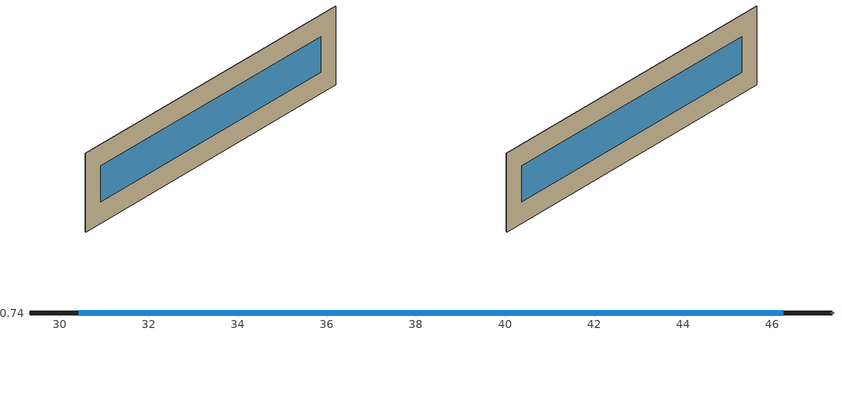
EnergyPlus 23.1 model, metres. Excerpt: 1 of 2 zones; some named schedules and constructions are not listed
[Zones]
Zone_1
 floor outside (90.1-2019 Nonresidential CZ 0 Exterior Floor (Mass)): 47.34,-60.75 29.34,-60.75 29.34,-60.72 47.34,-60.72 z13.4
 wall outside (90.1-2019 Nonresidential CZ 0 Exterior Wall (Mass)): 29.34,-60.75 47.34,-60.75 47.34,-60.72 29.34,-60.72 z13.4:17.4
 wall to Zone_0 (Interior Partition (Mass)_FLIPPED): 29.34,-60.72 29.34,-60.75 z13.4:17.4
 window (DoublePaneLoEe2): 47.34,-60.74 47.34,-60.73 z13.41:17.39; 30.43,-60.75 46.25,-60.75 / 46.25,-60.72 30.43,-60.72 z14.49:16.31
 roof outside (Interior Slab (Mass)): 29.34,-60.75 47.34,-60.75 47.34,-60.72 29.34,-60.72 z17.4
[Construction]
Interior Partition (Mass)_FLIPPED: Plaster_0.013_Interior Partition (Mass), Plaster_0.013_Interior Partition (Mass)
[EnergyManagementSystem:Sensor] Output:Variable Index Key=Environment
Name | Output:Variable
OutdoorTemp | Site Outdoor Air Drybulb Temperature
OutdoorRelHumid | Site Outdoor Air Relative Humidity
[ZoneHVAC:IdealLoadsAirSystem] Maximum Heating Supply Air Temperature {C}=35; Minimum Cooling Supply Air Temperature {C}=12; Maximum Heating Supply Air Humidity Ratio {kgWater/kgDryAir}=0.01; Minimum Cooling Supply Air Humidity Ratio {kgWater/kgDryAir}=0.008; Heating Limit=LimitFlowRateAndCapacity; MaximumHeatingAirFlowRate [m3/s]=Autosize; MaximumSensibleHeatingCapacity [W]=Autosize; Cooling Limit=LimitFlowRateAndCapacity; MaximumCoolingAirFlowRate [m3/s]=Autosize; MaximumTotalCoolingCapacity [W]=Autosize; HeatingAvailabilitySchedule=Off; Dehumidification Control Type=Humidistat; Humidification Control Type=Humidistat; Outdoor Air Economizer Type=NoEconomizer; Heat Recovery Type=None; SensibleHeatRecoveryEffectiveness=0.7; LatentHeatRecoveryEffectiveness=0.65
Name | CoolingAvailabilitySchedule | Design Specification Outdoor Air Object | Demand Controlled Ventilation Type
Zone_0 Ideal Loads Air | CoolAvail_Zone_0 | Zone_0MinFreshAir | OccupancySchedule
Zone_1 Ideal Loads Air | Off
[Schedule:Constant]
Off: Value=0
Zone_0Heating_SP_Sch; Zone_1Heating_SP_Sch: HeatingSetpoint=24
Zone_0Cooling_SP_Sch; Zone_1Cooling_SP_Sch: CoolingSetpoint=26
[Schedule:Day:Hourly]
b79bccbe-6c85-4e38-9915-10e7f6faeb13: Fraction, 0, 0, 0, 0, 0, 0, 0, 0, 0, 0, 0, 0, 0, 0, 0, 0, 0, 0, 0, 0, 0, 0, 0, 0
564df8ff-cbd2-48d6-abfd-64a5d037a143: Fraction, 0, 0, 0, 0, 0, 0, 0, 0.2, 0.4, 0.6, 0.8, 0.8, 0.4, 0.6, 0.8, 0.8, 0.4, 0.2, 0, 0, 0, 0, 0, 0
c7f7d165-cd3d-4548-9075-0ba432f284f8: Fraction, 0, 0, 0, 0, 0, 0, 0, 1, 1, 1, 1, 1, 1, 1, 1, 1, 1, 1, 0, 0, 0, 0, 0, 0
e609a1f0-4902-4b17-87c8-1406bb9d6054: Fraction, 0.1, 0.1, 0.1, 0.1, 0.1, 0.1, 0.1, 0.1, 0.1, 0.1, 0.1, 0.1, 0.1, 0.1, 0.1, 0.1, 0.1, 0.1, 0.1, 0.1, 0.1, 0.1, 0.1, 0.1
c1a4fa51-43c8-4428-b96a-c87f22019c09: Fraction, 0.1, 0.1, 0.1, 0.1, 0.1, 0.1, 0.1, 0.2, 0.4, 0.6, 0.8, 0.8, 0.4, 0.6, 0.8, 0.8, 0.4, 0.2, 0.1, 0.1, 0.1, 0.1, 0.1, 0.1
5e122dd7-fc3c-455a-91ce-cf76c236a0cb: Fraction, 1, 1, 1, 1, 1, 1, 1, 1, 0, 0, 0, 0, 0, 1, 0, 0, 0, 0, 0, 0, 0, 0, 0, 0
5821922f-d7f5-49cc-95d3-01a9df49b309: Fraction, 1, 1, 1, 1, 1, 1, 1, 1, 0, 0, 0, 0, 0, 0, 0, 0, 0, 0, 0, 0, 0, 0, 0, 0
d53c5f77-82d2-41ba-aa09-8cbb5e060767: Fraction, 1, 1, 1, 1, 1, 1, 1, 1, 0, 0, 0, 1, 1, 1, 1, 1, 0, 0, 0, 0, 0, 0, 0, 1
5e438c21-30e0-4979-9ffc-b9c7a94951c6: Fraction, 1, 1, 1, 1, 1, 1, 1, 1, 0, 0, 0, 0, 0, 0, 0, 0, 0, 0, 0, 0, 0, 0, 0, 1
82dbc832-7277-4d18-b28b-98d28c5e9800: Fraction, 1, 1, 1, 1, 1, 1, 1, 1, 0, 0, 0, 0, 1, 1, 1, 0, 0, 0, 0, 0, 0, 0, 0, 0
e00d17ef-e2a7-4de6-9a70-2ee0f59d9fa1: Fraction, 1, 1, 1, 1, 1, 1, 1, 1, 0, 0, 0, 0, 0, 0, 0, 0, 0, 0, 0, 0, 0, 0, 1, 1
7450ac93-0c0c-4cf2-a4e2-7dc199182cfc: Fraction, 1, 1, 1, 1, 1, 1, 1, 0, 0, 0, 0, 0, 1, 1, 1, 1, 0, 0, 0, 0, 0, 0, 0, 1
0ff2f873-fb49-4e20-8d10-565a3b00dc39: Fraction, 1, 1, 1, 1, 1, 1, 1, 1, 0, 0, 0, 0, 1, 1, 1, 1, 1, 0, 0, 0, 0, 0, 0, 0
1a274ab9-2811-4375-acb8-fe74c0e1f599: Fraction, 1, 1, 1, 1, 1, 1, 1, 1, 0, 0, 0, 0, 1, 1, 1, 1, 1, 0, 0, 0, 0, 0, 0, 1
d08ff17a-5e42-439a-b4be-9707794e3755: Fraction, 1, 1, 1, 1, 1, 0, 0, 0, 0, 0, 1, 1, 1, 1, 0, 0, 0, 0, 0, 0, 0, 0, 1, 1
d85c121b-daa8-4dde-a096-e8c03d4e692b: Fraction, 1, 1, 1, 1, 1, 0, 0, 0, 0, 0, 0, 0, 0, 0, 0, 1, 1, 1, 1, 1, 1, 1, 1, 1
88fd34f4-6b6f-4afe-afb2-52d121bda770: Fraction, 1, 1, 1, 1, 1, 1, 1, 0, 0, 0, 0, 0, 0, 0, 0, 0, 0, 0, 0, 0, 0, 0, 1, 1
c72608ba-3e29-4bfe-ac27-303a3d67ff78: Fraction, 1, 1, 1, 1, 1, 1, 1, 0, 0, 0, 0, 0, 0, 0, 0, 0, 0, 0, 0, 0, 0, 0, 0, 1
ff2cd8d4-971d-4592-861e-2a5160faf72f: Fraction, 1, 1, 1, 1, 1, 1, 1, 1, 1, 1, 1, 0, 0, 0, 0, 0, 0, 0, 0, 0, 1, 1, 1, 1
71ee23fc-8e54-4c46-8304-564569b59674: Fraction, 1, 1, 1, 1, 1, 1, 0, 0, 0, 0, 0, 0, 0, 0, 0, 0, 0, 0, 0, 0, 0, 1, 1, 1
b74d8b39-a10c-406f-bd32-2eb5639977a8: Fraction, 1, 1, 1, 1, 0, 0, 0, 0, 0, 0, 0, 0, 0, 0, 0, 0, 0, 0, 0, 0, 0, 1, 1, 1
3895e1ee-9798-4a8f-baf8-f37ce22933a2: Fraction, 1, 1, 1, 1, 1, 1, 1, 1, 1, 1, 1, 1, 1, 1, 0, 0, 0, 0, 0, 0, 1, 1, 1, 1
89738c9d-eb16-46f0-9bcf-dd41f163f8d1: Fraction, 1, 1, 1, 1, 1, 1, 0, 0, 0, 0, 0, 0, 0, 0, 0, 0, 0, 0, 0, 0, 0, 0, 1, 1
ab1d63d7-9c1c-4044-945e-2cccc5c98ef7: Fraction, 0, 1, 1, 1, 1, 1, 1, 1, 0, 0, 0, 0, 0, 1, 0, 0, 0, 0, 1, 1, 1, 1, 1, 1
cddc467d-18ef-4ccf-9a41-54f2c3da8b83: Fraction, 1, 1, 1, 1, 1, 1, 0, 0, 0, 0, 0, 0, 1, 1, 0, 0, 1, 1, 1, 1, 1, 1, 1, 1
efd77838-4eec-4c5f-b8a6-eb490e463796: Fraction, 1, 1, 1, 1, 1, 1, 1, 1, 0, 0, 0, 0, 0, 0, 0, 0, 0, 0, 0, 0, 0, 1, 1, 1
05384fea-2b85-4b80-916d-ceec533a70d3: Fraction, 1, 1, 1, 0, 0, 0, 0, 0, 0, 0, 0, 0, 0, 0, 0, 0, 0, 0, 0, 0, 0, 0, 0, 0
df30fd45-5156-46b1-aa4e-a0309ff7c48d: Fraction, 1, 1, 1, 1, 1, 1, 1, 1, 0, 0, 0, 0, 1, 1, 1, 1, 0, 0, 0, 0, 0, 0, 0, 0
3f71a803-6c39-4e5f-9eb4-17e68875ec3f: Fraction, 0, 0, 0, 0, 0, 0, 0, 0, 1, 1, 1, 1, 1, 1, 1, 1, 0, 0, 0, 0, 0, 0, 0, 0
4abe63dc-5a91-4857-8f23-7b3173fbe13d: Fraction, 0, 0, 0, 1, 1, 1, 1, 1, 0, 0, 0, 0, 0, 0, 0, 0, 0, 0, 0, 0, 0, 0, 0, 0
22645a95-e3e3-4e47-84ce-e19694097d5c: Fraction, 0, 0, 0, 1, 1, 1, 1, 1, 0, 0, 0, 0, 0, 1, 1, 1, 0, 0, 0, 0, 0, 0, 0, 0
bb3770ab-cf0f-4f57-8f92-2efa38df5a7f: Fraction, 0, 1, 1, 1, 1, 1, 1, 1, 0, 0, 0, 0, 0, 1, 1, 0, 0, 0, 0, 0, 0, 0, 0, 0
51b73933-5faa-4f33-a4c3-e0e3dc2e2ccb: Fraction, 0, 0, 0, 0, 1, 1, 1, 1, 0, 0, 0, 0, 0, 0, 0, 0, 0, 0, 0, 0, 0, 0, 0, 0
b2c723f9-7210-49c5-a962-b0575fcffbbf: Fraction, 1, 1, 1, 1, 1, 1, 1, 1, 1, 0, 1, 1, 1, 1, 1, 1, 1, 0, 0, 1, 1, 1, 1, 1
bc49ab0f-7a72-41f3-b279-637d69c6387c: Fraction, 1, 1, 1, 1, 1, 1, 1, 1, 0, 0, 0, 1, 1, 1, 1, 1, 0, 1, 1, 1, 1, 1, 1, 1
9e81d430-3ed5-46fe-ab75-ad17a892c4a9: Fraction, 0, 1, 1, 1, 1, 1, 1, 1, 0, 0, 0, 0, 1, 1, 1, 0, 0, 0, 0, 0, 0, 0, 0, 0
6307b9c6-eb23-4573-a101-3bf559213b7d: Fraction, 0, 0, 0, 0, 0, 0, 0, 0, 0, 0, 0, 0, 1, 0, 0, 0, 0, 0, 0, 0, 0, 0, 0, 0
c710e749-c721-469a-aeb5-de86940a6e32: Fraction, 0, 1, 1, 1, 1, 1, 1, 1, 0, 0, 0, 0, 0, 0, 0, 0, 0, 0, 0, 0, 0, 0, 0, 0
174daae5-29e5-427d-9ea0-9fa2c1f4bbc1: Fraction, 0, 1, 0, 0, 1, 0, 0, 0, 0, 0, 0, 1, 1, 1, 1, 1, 1, 0, 0, 0, 0, 0, 0, 0
3abb5433-6146-46cf-a2d8-ef45da5e2195: Fraction, 0, 0, 0, 0, 0, 0, 0, 0, 0, 0, 0, 0, 1, 0, 1, 0, 0, 0, 0, 0, 0, 0, 0, 0
75bf80d9-d167-41d4-a0d0-fd2988daea69: Fraction, 0, 0, 0, 0, 0, 0, 0, 0, 0, 0, 0, 1, 0, 0, 1, 1, 0, 0, 0, 0, 0, 0, 0, 1
10b1b44d-dea7-420f-bdb8-75d08d7788a4: Fraction, 0, 0, 0, 1, 1, 1, 1, 1, 0, 0, 0, 1, 1, 1, 1, 0, 0, 0, 0, 0, 0, 1, 1, 0
bc55d591-1191-42e6-8778-6c6176139bc8: Fraction, 0, 1, 1, 1, 1, 1, 1, 1, 0, 0, 0, 1, 1, 1, 1, 1, 0, 0, 1, 0, 0, 1, 1, 1
0924134b-173e-42d0-83c3-50524885f67f: Fraction, 1, 1, 1, 1, 1, 1, 1, 1, 0, 0, 0, 1, 1, 1, 1, 0, 0, 0, 0, 1, 0, 0, 1, 1
0b8343a3-87ff-4615-8658-660655e90c54: Fraction, 1, 1, 1, 1, 1, 1, 1, 1, 1, 1, 0, 0, 0, 0, 0, 0, 0, 0, 0, 1, 1, 1, 1, 1
aa2e3497-5377-4023-bac5-c46c7ccaf27e: Fraction, 1, 1, 1, 1, 1, 1, 1, 1, 0, 0, 0, 1, 1, 1, 1, 1, 1, 0, 1, 1, 1, 1, 1, 1
becf1bd3-00d3-4d2f-9c88-8ab20a3ac017: Fraction, 1, 1, 0, 0, 1, 1, 0, 0, 0, 0, 0, 1, 0, 0, 1, 1, 0, 0, 0, 0, 0, 0, 0, 0
6aa3420e-d737-4b97-ae4f-f514ed72c0b2: Fraction, 0, 1, 1, 0, 1, 1, 0, 0, 0, 0, 0, 1, 1, 1, 1, 1, 1, 0, 0, 0, 0, 0, 0, 0
498c9cd0-02e1-4c7a-9da3-5a71b669dba6: Fraction, 0, 0, 0, 0, 1, 1, 1, 1, 0, 0, 0, 1, 1, 1, 1, 1, 0, 0, 0, 0, 0, 0, 0, 0
064ffd58-fe0f-4059-8b37-1194e96d6c5a: Fraction, 1, 1, 1, 1, 1, 1, 1, 1, 0, 0, 0, 1, 1, 1, 1, 1, 0, 0, 0, 0, 0, 0, 0, 0
5ef7cb9b-9379-403d-9152-8658c2eaef7a: Fraction, 0, 0, 1, 1, 1, 1, 1, 0, 0, 0, 0, 1, 1, 1, 1, 1, 1, 0, 0, 0, 0, 0, 0, 0
36c48860-7a86-42f1-b6d6-99d621bf7ac0: Fraction, 0, 0, 0, 0, 0, 0, 0, 0, 0, 0, 0, 0, 0, 1, 0, 0, 0, 0, 0, 0, 0, 0, 0, 0
4861dc03-ebd6-44d1-8958-e8c6b7cf11cb: Fraction, 0, 0, 0, 0, 0, 0, 0, 0, 0, 0, 0, 1, 1, 1, 0, 0, 0, 0, 0, 0, 0, 0, 0, 0
94a48080-6958-457c-80d4-3e8a4d83598d: Fraction, 0, 0, 0, 0, 0, 0, 0, 0, 0, 0, 0, 0, 1, 1, 1, 1, 0, 0, 0, 0, 0, 0, 0, 0
00bad071-4823-44d2-be8c-a076b2d41e89: Fraction, 0, 0, 0, 1, 1, 1, 1, 1, 0, 0, 0, 1, 1, 1, 1, 1, 0, 0, 0, 0, 0, 0, 0, 0
3215bba3-f9b7-4d2a-af9d-cc108d520b90: Fraction, 1, 1, 1, 0, 1, 1, 1, 1, 0, 0, 0, 1, 1, 1, 1, 1, 1, 0, 0, 0, 0, 0, 0, 1
a6b48c90-2a71-45d3-b041-0a9cec46d0b3: Fraction, 1, 1, 1, 1, 1, 1, 1, 1, 0, 0, 0, 1, 1, 1, 1, 1, 1, 0, 0, 0, 0, 0, 0, 1
1cbce906-97d4-4ec7-ae47-a3bdfe9499be: Fraction, 1, 1, 1, 1, 0, 0, 0, 1, 0, 0, 1, 1, 1, 1, 1, 1, 1, 0, 0, 0, 0, 0, 0, 0
6f149a5b-a1b8-4ed3-bb08-67313d811afe: Fraction, 1, 1, 1, 1, 0, 0, 0, 0, 0, 0, 0, 1, 1, 1, 1, 1, 1, 0, 0, 0, 0, 0, 0, 0
ca01c2e8-bfcb-45dc-951e-a4c669cc0a5e: Fraction, 0, 0, 0, 0, 0, 0, 0, 0, 0, 0, 0, 1, 1, 1, 1, 1, 0, 0, 0, 0, 0, 1, 1, 1
36e392e8-60ae-423c-a4a0-73e230f3a3f3: Fraction, 1, 1, 1, 1, 1, 1, 1, 1, 1, 1, 0, 0, 0, 0, 1, 1, 0, 0, 0, 1, 1, 0, 1, 0
0b07ec8c-5feb-4090-8414-4b6f69d20ece: Fraction, 0, 1, 1, 1, 1, 1, 1, 1, 1, 1, 1, 1, 0, 1, 0, 1, 1, 1, 1, 1, 1, 1, 1, 1
3a1c02f4-2602-4e34-8a79-8eeb042f8d18: Fraction, 1, 1, 1, 1, 1, 1, 1, 1, 0, 0, 0, 1, 0, 1, 1, 0, 0, 0, 0, 1, 0, 1, 1, 1
fccea0fb-0cdf-4d19-8bc5-56d01fc2e149: Fraction, 1, 1, 1, 1, 1, 1, 1, 1, 0, 0, 0, 1, 1, 1, 1, 1, 1, 1, 0, 0, 0, 0, 0, 0
9dffd2d2-ea2b-45bc-a19b-1c83e8c5dffe: Fraction, 1, 0, 1, 1, 1, 0, 1, 1, 0, 0, 0, 1, 1, 1, 1, 1, 1, 0, 0, 0, 0, 0, 0, 0
86a68de1-1fc0-4712-bec6-8d038104b2fb: Fraction, 0, 0, 0, 0, 0, 1, 1, 0, 0, 0, 0, 0, 1, 1, 1, 1, 0, 0, 0, 0, 1, 1, 1, 0
1c8c916a-9d94-4f69-8406-a001143061ab: Fraction, 0, 1, 0, 1, 1, 1, 1, 1, 0, 0, 0, 1, 1, 1, 1, 1, 1, 0, 0, 0, 0, 0, 0, 0
0a62f615-5626-4ed9-bee6-f5f5645c271f: Fraction, 0, 1, 1, 1, 1, 1, 0, 1, 0, 0, 0, 1, 1, 1, 1, 1, 1, 1, 0, 0, 0, 0, 0, 0
486e0cb7-fb5f-42e0-b959-23532784b55e: Fraction, 0, 0, 0, 1, 1, 1, 1, 1, 0, 0, 0, 1, 1, 1, 1, 1, 1, 1, 0, 0, 0, 0, 0, 0
65d83b76-d768-4316-916d-8ff87edf8221: Fraction, 0, 0, 0, 0, 1, 1, 1, 1, 0, 0, 0, 1, 1, 1, 1, 1, 1, 1, 0, 0, 0, 0, 0, 0
f33c251f-c448-4f34-acdc-9296913cb963: Fraction, 0, 0, 1, 1, 1, 1, 1, 1, 0, 0, 0, 1, 1, 1, 1, 1, 0, 1, 1, 1, 0, 1, 1, 1
1e64c5f0-ea69-499c-a3f2-88cb54c70e39: Fraction, 0, 0, 0, 0, 1, 1, 1, 1, 0, 0, 1, 1, 1, 1, 1, 1, 1, 0, 0, 0, 0, 0, 0, 0
25650708-a871-45eb-983e-905203d9f1ac: Fraction, 0, 0, 0, 0, 0, 1, 0, 0, 0, 1, 1, 1, 1, 1, 1, 1, 1, 1, 0, 0, 0, 0, 0, 0
40dcebbc-e193-4cdf-aa9b-9fb6ebe96a95: Fraction, 0, 0, 0, 1, 1, 1, 1, 0, 0, 0, 0, 1, 1, 1, 1, 1, 1, 1, 0, 0, 0, 0, 0, 0
686fb87a-657e-48a5-aab9-e3a89b5e11d2: Fraction, 1, 1, 1, 0, 1, 0, 1, 1, 0, 0, 0, 0, 1, 1, 1, 1, 1, 0, 0, 0, 0, 0, 0, 0
7d85447e-d884-4ef5-9efd-b0ee5bd0f9b9: Fraction, 0, 0, 1, 1, 1, 1, 1, 1, 0, 1, 1, 1, 1, 1, 0, 1, 0, 0, 0, 1, 0, 0, 1, 1
74e03a1d-5291-4e09-9014-5d77da922762: Fraction, 1, 1, 1, 1, 1, 1, 0, 1, 0, 1, 1, 1, 1, 1, 1, 1, 1, 1, 0, 0, 0, 0, 0, 0
73783337-7019-4efc-8718-c4891df36ef1: Fraction, 0, 1, 1, 1, 1, 1, 0, 1, 0, 0, 0, 1, 1, 1, 0, 0, 0, 0, 0, 0, 0, 0, 0, 1
830a1994-ad12-4ee6-909d-78e1fc909f31: Fraction, 1, 1, 1, 1, 1, 1, 1, 1, 0, 1, 1, 1, 1, 1, 1, 0, 1, 0, 0, 1, 1, 1, 1, 1
7c8c8b98-383f-4af5-946c-09cdf159e17c: Fraction, 1, 1, 1, 1, 1, 1, 1, 0, 0, 0, 0, 0, 1, 1, 1, 1, 0, 0, 0, 0, 0, 0, 1, 0
06046247-c905-4572-a296-16975c1ab42d: Fraction, 0, 0, 1, 1, 1, 1, 1, 1, 0, 1, 1, 1, 1, 1, 1, 1, 1, 1, 1, 0, 0, 0, 0, 0
f9fcaf1c-df19-43a4-99df-c5febb9f8ca9: Fraction, 1, 1, 1, 1, 1, 1, 1, 1, 0, 0, 1, 1, 1, 0, 0, 0, 0, 0, 0, 1, 0, 1, 1, 1
bd00290f-6da8-4924-89fa-ac3ff1f4d563: Fraction, 1, 1, 1, 1, 1, 1, 1, 1, 0, 0, 0, 1, 1, 1, 1, 1, 0, 0, 0, 0, 0, 1, 1, 1
15712048-36c8-4657-b232-2fa4be9f3cf3: Fraction, 1, 1, 1, 1, 1, 1, 1, 1, 0, 1, 1, 0, 1, 1, 1, 0, 0, 0, 0, 1, 1, 1, 1, 1
e64b5f5f-1a76-4417-aada-c47ef49d3d0a: Fraction, 1, 1, 1, 1, 1, 1, 1, 1, 0, 0, 1, 1, 1, 1, 1, 1, 1, 1, 0, 0, 0, 0, 0, 0
4b5d0a13-a101-4a7d-8d17-ddf9a06eabf6: Fraction, 0, 1, 1, 0, 1, 1, 1, 1, 0, 1, 1, 1, 1, 1, 1, 1, 0, 1, 1, 1, 1, 1, 1, 1
c8e8bc85-5a1c-43fc-958a-f49e6209b268: Fraction, 1, 1, 0, 1, 1, 1, 1, 1, 0, 0, 1, 1, 1, 0, 0, 0, 1, 1, 0, 1, 1, 1, 1, 1
42ab27aa-6b10-4655-874d-27dd831202d0: Fraction, 1, 1, 1, 1, 1, 1, 1, 1, 0, 0, 1, 1, 1, 1, 1, 0, 1, 1, 1, 1, 1, 1, 1, 1
4cf64cd8-329b-4f9a-aae6-33dcb1a78b6d: Fraction, 1, 1, 1, 1, 1, 1, 1, 1, 1, 0, 1, 1, 1, 1, 1, 0, 1, 0, 0, 1, 1, 1, 1, 1
ae5d6c59-b049-44ee-b762-458fa28e92d3: Fraction, 1, 1, 1, 1, 1, 1, 1, 1, 1, 1, 1, 1, 1, 1, 0, 0, 0, 0, 0, 0, 0, 1, 1, 1
ee54a76a-455d-4412-b952-aa4240b13ff8: Fraction, 1, 1, 1, 1, 0, 0, 0, 0, 0, 0, 1, 1, 1, 1, 1, 1, 1, 0, 0, 0, 0, 0, 0, 0
7857f798-bd08-4410-bdfd-eb7778490508: Fraction, 0, 1, 1, 1, 1, 1, 1, 1, 0, 0, 0, 1, 1, 1, 1, 1, 1, 1, 0, 0, 0, 0, 0, 0
5ed62711-f151-448a-b31c-5b5e09acbba4: Fraction, 0, 1, 0, 0, 1, 0, 1, 0, 0, 0, 1, 1, 1, 1, 1, 1, 1, 0, 0, 0, 0, 0, 0, 0
f8df60b2-7cc1-46d0-a16b-52f5bd6a1cf6: Fraction, 0, 1, 1, 1, 1, 1, 1, 1, 0, 1, 1, 1, 1, 1, 1, 1, 1, 1, 0, 0, 0, 0, 0, 0
f47bec45-4bb1-4110-bda8-5ffec9c0edd7: Fraction, 0, 0, 0, 0, 1, 0, 0, 0, 0, 1, 1, 1, 1, 1, 1, 1, 1, 1, 1, 0, 0, 0, 0, 0
344504de-d951-40ef-88ed-f53e76322b2a: Fraction, 0, 0, 0, 0, 1, 1, 0, 1, 0, 0, 1, 1, 0, 1, 1, 1, 1, 1, 1, 1, 1, 1, 1, 1
e6a95fe9-1459-49cf-8d46-e763e08beb3e: Fraction, 1, 1, 1, 1, 1, 1, 1, 1, 0, 0, 0, 1, 1, 1, 1, 1, 1, 0, 0, 0, 0, 0, 0, 0
fd231fdf-e976-40da-9469-6945f54b70d8: Fraction, 0, 1, 1, 1, 1, 1, 1, 1, 0, 0, 1, 1, 1, 0, 0, 0, 0, 0, 0, 0, 0, 0, 0, 1
dda3708f-8483-4999-bbbf-7e7fd688d093: Fraction, 1, 1, 1, 1, 1, 1, 1, 1, 0, 0, 1, 1, 1, 1, 1, 1, 1, 0, 1, 0, 0, 0, 0, 0
45e7b7f2-176d-480f-a823-61acac81eed6: Fraction, 0, 0, 0, 0, 1, 1, 0, 0, 0, 0, 1, 1, 0, 0, 0, 1, 1, 0, 0, 1, 1, 1, 1, 1
bb68c7b6-ce21-491f-a057-95df6b4f63ae: Fraction, 1, 1, 1, 1, 1, 1, 1, 1, 0, 0, 0, 1, 1, 1, 1, 0, 0, 1, 1, 1, 1, 1, 1, 1
b092312b-0d32-4823-ad3e-af13fc37e4b7: Fraction, 1, 1, 1, 1, 1, 1, 1, 1, 0, 0, 0, 1, 1, 1, 1, 0, 1, 1, 0, 0, 0, 0, 0, 0
1ac1af70-b072-401a-8c24-9a61e1d3f625: Fraction, 0, 0, 0, 0, 1, 0, 0, 0, 0, 1, 0, 1, 1, 1, 0, 1, 1, 1, 1, 1, 1, 1, 1, 1
03ff1d5e-44f0-4541-be95-5fa49b972bc4: Fraction, 1, 1, 1, 1, 1, 1, 1, 1, 1, 0, 0, 1, 1, 1, 1, 1, 0, 0, 0, 0, 0, 0, 0, 0
67e215bc-cbcc-4072-ad8e-7e52a70afc42: Fraction, 1, 1, 1, 1, 1, 1, 1, 1, 0, 1, 1, 1, 1, 1, 1, 0, 0, 0, 0, 0, 0, 0, 0, 0
192b814e-b277-4991-a108-e6a0b4808867: Fraction, 1, 1, 1, 0, 1, 1, 0, 1, 0, 0, 0, 1, 1, 1, 0, 0, 0, 0, 0, 0, 0, 0, 0, 0
07694591-6cb6-4266-91c9-b981713056c0: Fraction, 0, 0, 0, 0, 0, 0, 0, 0, 1, 1, 1, 1, 1, 1, 1, 1, 1, 1, 1, 0, 0, 0, 0, 0
a7d51200-c842-46ed-8453-c37e45720b3c: Fraction, 0, 0, 0, 0, 1, 0, 1, 1, 1, 1, 1, 1, 1, 1, 1, 1, 1, 1, 0, 0, 0, 0, 0, 0
b5a316bf-77c9-4be3-a9ff-fd2bcc382c15: Fraction, 0, 0, 0, 0, 0, 1, 1, 1, 1, 1, 1, 1, 1, 1, 1, 1, 1, 1, 1, 0, 0, 0, 0, 0
db2c19bd-986c-4fcb-bccc-f5f51efe9991: Fraction, 0, 0, 0, 0, 1, 0, 1, 0, 0, 1, 1, 1, 1, 1, 1, 1, 1, 1, 1, 0, 0, 0, 0, 0
b672d49b-7f8a-445d-934c-85ff2f402e42: Fraction, 0, 0, 0, 0, 1, 1, 1, 1, 0, 1, 1, 1, 1, 1, 1, 1, 1, 1, 1, 0, 0, 0, 0, 0
087159eb-02f1-490f-9d0f-e516c1d7d9f0: Fraction, 0, 0, 0, 0, 0, 0, 0, 0, 1, 1, 1, 1, 1, 1, 0, 0, 0, 0, 0, 1, 0, 0, 0, 0
70ab4027-b1da-497b-b030-ef72c75c25f6: Fraction, 0, 1, 0, 0, 1, 0, 1, 1, 0, 1, 1, 1, 1, 0, 1, 0, 0, 0, 0, 0, 0, 0, 0, 1
4d15880b-0f85-4d75-8e23-b5fd8422f204: Fraction, 1, 0, 1, 1, 1, 1, 1, 0, 0, 1, 1, 1, 0, 0, 1, 1, 1, 0, 0, 0, 0, 0, 0, 0
1bf48632-1c76-41bb-b737-2190384d1e05: Fraction, 1, 1, 0, 1, 1, 1, 1, 1, 0, 1, 1, 1, 1, 1, 1, 0, 0, 0, 0, 0, 0, 0, 0, 0
6bd37ab7-e187-401e-afa4-1ac76cdb9039: Fraction, 0, 1, 1, 1, 1, 1, 1, 1, 0, 1, 1, 1, 0, 1, 1, 1, 0, 1, 0, 1, 1, 0, 1, 0
956f13a7-7d95-4058-a20c-dabbb344cbaa: Fraction, 1, 1, 1, 1, 1, 1, 1, 1, 0, 0, 0, 0, 1, 0, 0, 0, 0, 0, 0, 0, 0, 0, 1, 0
1257b1d6-2076-4543-b136-85799a084ae1: Fraction, 1, 1, 0, 1, 1, 1, 1, 1, 0, 1, 1, 1, 1, 1, 1, 1, 1, 1, 0, 0, 0, 0, 0, 0
b213ef15-ea65-422e-9623-6ab08a226abe: Fraction, 0, 0, 0, 0, 0, 0, 0, 0, 0, 1, 1, 0, 0, 1, 1, 0, 0, 0, 0, 0, 0, 1, 1, 1
7b28ba46-3ef3-4a10-b61b-b1d4f316b0c8: Fraction, 1, 1, 1, 1, 1, 1, 0, 0, 0, 0, 1, 1, 1, 1, 1, 1, 1, 1, 0, 0, 0, 0, 0, 0
2b5e5b4f-d860-4ad2-9c8d-2d8aab07dfee: Fraction, 0, 0, 0, 0, 0, 0, 0, 0, 0, 0, 1, 1, 1, 1, 1, 1, 1, 1, 0, 0, 0, 0, 0, 0
1117641f-38b3-4a06-bd27-4ba3f43f9f5d: Fraction, 0, 0, 0, 1, 1, 1, 0, 0, 0, 0, 0, 0, 1, 1, 0, 0, 1, 1, 0, 0, 0, 1, 1, 1
298fca0f-64a4-4a4b-92af-06da223e705f: Fraction, 1, 1, 1, 1, 1, 1, 1, 1, 0, 1, 1, 1, 0, 0, 0, 0, 0, 0, 0, 0, 0, 0, 0, 1
013857b6-deff-4f2c-97ae-554901afd187: Fraction, 1, 1, 1, 1, 1, 1, 1, 1, 1, 0, 0, 0, 1, 1, 1, 1, 0, 0, 0, 0, 0, 0, 1, 1
9c8b551b-a502-47f8-b73a-4195fb9a83a7: Fraction, 1, 1, 1, 1, 1, 1, 1, 1, 0, 0, 1, 1, 1, 1, 1, 1, 1, 0, 0, 0, 0, 0, 0, 0
b6f1d5b4-e952-48d1-ae6f-c9196c5762e5: Fraction, 1, 1, 1, 1, 1, 1, 1, 1, 0, 0, 1, 1, 1, 1, 0, 0, 1, 1, 1, 1, 1, 1, 1, 1
81505be8-2054-4bdf-ac8c-c323d075bcec: Fraction, 1, 1, 1, 1, 1, 1, 1, 1, 0, 0, 1, 1, 1, 1, 0, 0, 0, 1, 1, 1, 1, 1, 1, 1
1d66dae1-47c2-4d1c-9691-a141cda49c65: Fraction, 0, 0, 0, 0, 1, 1, 1, 1, 0, 0, 0, 0, 0, 0, 0, 0, 0, 0, 0, 0, 0, 0, 1, 1
f53d6b77-fe21-4e1e-ab19-9376d918c806: Fraction, 1, 1, 1, 1, 1, 1, 1, 1, 1, 1, 1, 1, 1, 1, 1, 1, 1, 1, 1, 0, 0, 0, 0, 0
bef5118f-6a25-438e-b981-0e3e2c163f1f: Fraction, 0, 0, 0, 0, 0, 0, 0, 0, 0, 0, 1, 1, 1, 1, 1, 0, 0, 0, 0, 0, 0, 1, 1, 1
b92c9c5d-c482-4b56-b1dd-cbbdceb857e2: Fraction, 1, 1, 1, 1, 1, 1, 1, 1, 1, 0, 0, 0, 1, 1, 1, 1, 1, 0, 0, 0, 0, 0, 0, 0
577e1dc1-be84-47f4-9fe4-4939bec6ee1b: Fraction, 0, 1, 0, 0, 0, 1, 1, 1, 0, 0, 1, 1, 1, 0, 0, 0, 0, 0, 0, 0, 0, 0, 0, 0
c351d472-44d0-40d4-b38f-78192fc12e80: Fraction, 1, 1, 1, 1, 1, 1, 1, 1, 1, 0, 0, 0, 0, 0, 0, 0, 1, 1, 0, 0, 0, 0, 0, 0
19b461c3-991d-4859-bb59-1b2ffb38bdc9: Fraction, 0, 0, 0, 1, 1, 0, 0, 0, 0, 1, 1, 1, 0, 0, 0, 0, 0, 0, 0, 0, 0, 0, 0, 0
bc2cb067-4004-4a24-9293-21f9aba800ba: Fraction, 0, 0, 0, 0, 0, 0, 0, 0, 0, 1, 1, 1, 0, 0, 0, 0, 0, 0, 0, 0, 1, 1, 1, 1
c8953d96-142b-485e-8068-ae58e49eb762: Fraction, 1, 1, 1, 1, 1, 1, 1, 1, 0, 0, 1, 1, 1, 1, 1, 1, 1, 1, 1, 0, 0, 0, 0, 0
94aeb5f6-b867-4bec-b217-01a9dcf5b857: Fraction, 0, 1, 1, 1, 1, 1, 0, 0, 0, 1, 1, 1, 1, 1, 1, 1, 1, 0, 0, 0, 0, 0, 0, 0
434a390b-8115-42ef-9adf-d7d86ef6af5e: Fraction, 0, 1, 1, 1, 1, 1, 1, 1, 1, 0, 0, 1, 1, 1, 1, 1, 0, 0, 0, 0, 0, 0, 0, 0
dc4c6c56-e240-4ea3-87d2-e626af225af8: Fraction, 0, 0, 0, 0, 0, 0, 0, 0, 0, 0, 0, 0, 1, 1, 1, 1, 0, 0, 0, 0, 0, 0, 0, 1
b12aa54f-a7cf-4047-8672-fd6f77640a9f: Fraction, 0, 0, 0, 0, 0, 0, 0, 0, 0, 0, 0, 0, 1, 1, 1, 1, 1, 1, 0, 0, 0, 0, 0, 0
13a4f764-8116-4548-98b0-acb6d4b41da5: Fraction, 0, 0, 1, 1, 1, 1, 1, 1, 0, 0, 0, 0, 0, 0, 0, 0, 0, 0, 0, 0, 0, 0, 0, 0
bd956d3f-53c7-4f60-b585-8a7d3f78f43a: Fraction, 0, 0, 0, 0, 0, 0, 0, 0, 0, 0, 0, 0, 0, 0, 0, 0, 0, 0, 0, 0, 0, 0, 1, 1
2f964af8-9b26-43cb-9f2d-3683a6dd3b0c: Fraction, 0, 0, 0, 1, 1, 1, 1, 1, 1, 0, 0, 0, 0, 0, 0, 0, 1, 0, 0, 0, 0, 0, 0, 0
f2423f88-0310-406d-a72b-535ee40befe3: Fraction, 0, 0, 0, 1, 1, 1, 1, 1, 0, 0, 1, 1, 1, 1, 1, 1, 1, 0, 0, 0, 0, 0, 0, 0
435975ba-126b-41a1-b40d-b33660050cac: Fraction, 0, 1, 1, 1, 1, 1, 1, 0, 0, 0, 1, 1, 1, 1, 1, 1, 1, 1, 0, 0, 0, 0, 0, 0
9e8ef03a-b25a-4ff2-b230-3b21f3184209: Fraction, 0, 0, 0, 0, 0, 0, 0, 0, 0, 1, 1, 1, 1, 1, 1, 1, 0, 0, 0, 0, 0, 0, 0, 0
a2d7c4d5-2e76-465f-bec5-f6d3ded6ba26: Fraction, 0, 1, 1, 1, 1, 1, 1, 1, 1, 1, 1, 0, 1, 1, 1, 1, 1, 1, 0, 0, 0, 0, 0, 0
8ac04d9c-a186-4c63-8c6e-cccb1c11a821: Fraction, 0, 1, 0, 1, 0, 0, 0, 1, 0, 0, 1, 1, 1, 1, 1, 1, 1, 1, 1, 0, 1, 1, 0, 0
0ea5cc6c-93b8-486f-9cf6-04fa34730901: Fraction, 0, 0, 0, 0, 0, 0, 0, 0, 0, 0, 1, 1, 1, 1, 1, 1, 1, 1, 1, 1, 0, 0, 0, 0
6ab479a5-7398-471d-89d8-31ee9cbe77ed: Fraction, 0, 0, 0, 0, 0, 0, 0, 0, 1, 1, 1, 1, 1, 1, 1, 1, 1, 0, 0, 0, 0, 0, 0, 0
4d536939-8688-4f97-a301-4d61a1aceba7: Fraction, 0, 0, 0, 0, 0, 0, 0, 0, 0, 0, 1, 0, 0, 1, 1, 1, 1, 1, 1, 0, 0, 0, 0, 0
c0e4840e-e371-49ef-b81b-d36cd5be9784: Fraction, 0, 0, 0, 1, 1, 0, 0, 0, 0, 1, 1, 1, 1, 0, 0, 0, 0, 0, 0, 0, 0, 0, 1, 0
4535bf25-ef7f-4da8-8792-8b175d88a3cc: Fraction, 0, 1, 1, 1, 1, 0, 1, 1, 0, 0, 0, 0, 1, 1, 1, 1, 1, 1, 1, 0, 0, 0, 0, 0
3bbd4379-2bba-4733-8b58-e57dcd731b1f: Fraction, 0, 1, 0, 0, 1, 0, 1, 0, 0, 1, 1, 1, 1, 1, 1, 1, 1, 1, 1, 1, 0, 0, 0, 0
d765053f-3269-44a9-b4f3-83c197581d16: Fraction, 0, 0, 0, 0, 0, 0, 0, 0, 0, 1, 1, 1, 1, 1, 1, 1, 1, 1, 1, 1, 1, 0, 0, 0
f54d58ab-4e30-4ac7-8182-78fa50c6e06c: Fraction, 0, 0, 0, 0, 0, 0, 0, 0, 1, 1, 1, 1, 1, 1, 1, 1, 1, 1, 1, 1, 1, 0, 0, 0
78608daf-ec83-4314-b782-3d3d73580cc9: Fraction, 0, 0, 0, 0, 0, 0, 0, 1, 0, 1, 0, 0, 1, 1, 1, 0, 0, 1, 0, 0, 0, 0, 0, 0
0608681f-032f-4add-ab8f-7497bc064a75: Fraction, 0, 0, 0, 1, 1, 1, 1, 0, 0, 0, 0, 1, 1, 1, 1, 1, 1, 0, 0, 0, 0, 0, 0, 0
bf277900-f837-4df5-9647-5a7e458b22f8: Fraction, 0, 1, 0, 0, 0, 0, 0, 0, 0, 1, 1, 1, 1, 1, 1, 1, 1, 1, 1, 0, 1, 0, 0, 0
22836636-c563-4efd-a260-2510c45247e3: Fraction, 0, 0, 0, 0, 0, 0, 0, 0, 0, 0, 0, 1, 1, 1, 1, 1, 1, 0, 1, 1, 1, 1, 1, 0
657052c9-399a-452a-b749-aa9e12888ca6: Fraction, 0, 1, 1, 0, 1, 0, 0, 1, 0, 0, 0, 1, 1, 1, 0, 0, 1, 0, 0, 1, 1, 1, 1, 0
92186bad-8f10-4ac9-92b6-ed3a483441cc: Fraction, 1, 1, 1, 1, 1, 1, 1, 1, 0, 0, 0, 1, 1, 1, 1, 1, 1, 1, 0, 0, 0, 0, 1, 1
5a272f99-9a7b-4f39-9d3b-16b3522600da: Fraction, 0, 1, 0, 0, 1, 1, 1, 1, 0, 0, 1, 1, 1, 0, 0, 0, 0, 1, 0, 1, 1, 0, 1, 1
7cb59023-cc7f-4726-97e5-403daaaeb305: Fraction, 1, 1, 1, 1, 0, 0, 0, 0, 0, 0, 0, 1, 1, 0, 1, 1, 1, 1, 1, 0, 0, 0, 0, 0
cd328d70-ce1c-4bf3-9609-a227ba400ce7: Fraction, 0, 0, 0, 0, 1, 1, 1, 1, 1, 0, 1, 1, 1, 0, 1, 1, 1, 0, 0, 0, 0, 0, 0, 0
b5ace2dd-d1e5-4711-861a-3febd568bc3f: Fraction, 0, 1, 1, 1, 1, 1, 1, 1, 0, 0, 0, 1, 1, 1, 1, 1, 0, 0, 0, 0, 0, 0, 0, 0
f7c24330-bbd3-46bb-8941-c0d7166bb466: Fraction, 0, 0, 0, 0, 0, 0, 0, 0, 0, 0, 0, 1, 1, 0, 1, 1, 1, 1, 0, 0, 0, 0, 0, 0
b5ccc23b-3921-477e-94de-a3c4cb1839fc: Fraction, 0, 0, 0, 0, 0, 0, 0, 0, 0, 1, 0, 1, 1, 1, 1, 1, 1, 1, 0, 0, 0, 0, 0, 0
a5d7a7ef-7cd9-40d9-b8e3-10f607040ec4: Fraction, 0, 0, 0, 0, 0, 0, 0, 0, 0, 0, 1, 1, 1, 0, 1, 1, 1, 1, 0, 0, 0, 0, 0, 0
1e8f2f58-de4e-4bd2-a5f8-e95821458d35: Fraction, 0, 0, 0, 0, 0, 0, 1, 1, 1, 0, 1, 0, 0, 0, 0, 0, 0, 0, 0, 1, 0, 0, 0, 0
9e6feac1-9a53-4f5d-8ab8-0207efe4da7c: Fraction, 1, 0, 0, 0, 1, 0, 0, 0, 0, 0, 1, 1, 0, 1, 1, 1, 1, 0, 0, 0, 0, 0, 0, 0
12076981-f45a-469a-b868-43260b9e1b3e: Fraction, 0, 0, 0, 0, 0, 0, 0, 0, 0, 1, 1, 1, 0, 0, 1, 1, 1, 1, 0, 0, 0, 0, 0, 0
19155413-2dd3-492f-ac65-24dbc50da755: Fraction, 0, 0, 0, 0, 0, 0, 0, 0, 0, 1, 1, 1, 1, 1, 1, 1, 1, 1, 1, 0, 0, 0, 0, 0
af324e8e-07bd-406b-a7ea-8d96996e374e: Fraction, 0, 0, 0, 0, 0, 0, 0, 0, 0, 1, 1, 1, 0, 0, 1, 1, 1, 0, 0, 0, 0, 0, 0, 0
5513e952-7698-4702-affe-b3d21205aac1: Fraction, 0, 0, 0, 0, 1, 0, 0, 0, 0, 0, 1, 1, 1, 1, 1, 1, 1, 1, 0, 0, 0, 0, 1, 0
c531a41c-6b7c-41b8-9ab5-6b90bcc35b04: Fraction, 0, 1, 1, 1, 1, 1, 1, 0, 0, 0, 1, 1, 1, 0, 0, 0, 0, 0, 1, 1, 1, 1, 1, 1
a5afd061-848d-4a69-8e31-54a4a83e9d9d: Fraction, 1, 1, 1, 1, 1, 1, 0, 0, 0, 0, 1, 1, 1, 0, 1, 1, 1, 1, 0, 0, 0, 0, 0, 0
67743683-ab17-4354-b889-132f05878d78: Fraction, 0, 1, 1, 1, 1, 1, 1, 1, 0, 0, 0, 0, 0, 0, 1, 1, 0, 0, 0, 0, 0, 0, 0, 0
916419c0-973c-44ef-b4a0-9aa2c99c03e9: Fraction, 1, 0, 1, 1, 1, 1, 1, 1, 0, 0, 1, 1, 1, 1, 1, 1, 1, 1, 1, 1, 1, 1, 1, 1
1c573b7f-4106-40ce-a6a6-ddc777583897: Fraction, 1, 1, 1, 1, 1, 1, 1, 1, 1, 1, 0, 0, 1, 0, 0, 0, 0, 0, 0, 0, 0, 0, 0, 1
d66f036b-7bcc-4783-b1f1-5b119b3a4656: Fraction, 1, 1, 1, 1, 1, 1, 1, 1, 0, 0, 0, 0, 0, 0, 1, 1, 0, 0, 0, 0, 1, 0, 0, 1
6a44c201-5ae7-4cae-8a71-af094f2aa5e6: Fraction, 1, 1, 1, 1, 1, 1, 1, 1, 0, 0, 0, 0, 0, 0, 1, 1, 0, 0, 0, 0, 0, 0, 0, 0
ad8411bd-dda5-4984-9f67-0cf6c0b467de: Fraction, 0, 1, 0, 1, 1, 1, 1, 1, 0, 0, 0, 1, 1, 1, 0, 0, 0, 0, 0, 0, 0, 0, 0, 0
f4b71a9d-0b8f-410e-96bf-7fd9d9750cae: Fraction, 0, 1, 1, 1, 1, 1, 1, 1, 1, 0, 0, 1, 1, 1, 1, 1, 1, 0, 0, 0, 0, 0, 0, 0
c563611d-1b63-4508-9f5e-cf8be9e8e6cc: Fraction, 0, 0, 0, 1, 1, 1, 1, 1, 0, 0, 0, 1, 1, 1, 1, 1, 1, 1, 1, 0, 0, 0, 0, 0
66ff424a-1ff7-4506-ac76-27a8ac66daff: Fraction, 0, 0, 0, 1, 1, 1, 1, 1, 0, 0, 1, 1, 1, 0, 1, 1, 1, 0, 1, 1, 1, 1, 1, 1
9f2379ce-36cb-44d1-8414-bf74e8e3df3e: Fraction, 1, 0, 1, 1, 1, 1, 1, 1, 0, 0, 0, 0, 1, 0, 1, 0, 0, 0, 0, 0, 0, 0, 0, 0
82cfeca1-831b-4a1f-96c6-445697cf499e: Fraction, 0, 0, 0, 0, 0, 0, 0, 0, 0, 0, 0, 0, 0, 1, 1, 1, 0, 0, 0, 0, 0, 0, 0, 0
dd11aa71-3dbd-44ac-b1ff-11136e9c1109: Fraction, 0, 0, 0, 0, 1, 0, 0, 0, 0, 0, 0, 1, 1, 1, 1, 1, 1, 0, 0, 0, 0, 0, 0, 0
05fac058-773e-49f1-86db-7c122a043875: Fraction, 0, 0, 0, 0, 1, 0, 0, 0, 0, 1, 1, 0, 0, 1, 1, 1, 1, 1, 1, 1, 1, 1, 1, 1
e5ce39ad-37d5-4812-a6fd-7a2abab2b0a8: Fraction, 1, 1, 1, 1, 1, 1, 1, 1, 1, 0, 0, 1, 0, 1, 1, 1, 1, 1, 1, 0, 0, 0, 0, 1
04c06a63-196f-4733-b435-b4bd46b178f5: Fraction, 1, 1, 1, 1, 1, 1, 1, 1, 0, 0, 0, 0, 0, 0, 1, 1, 1, 0, 0, 0, 0, 0, 0, 0
c0a2523b-8ef3-4222-a99d-1af75cf2e534: Fraction, 0, 0, 1, 0, 0, 0, 0, 1, 0, 0, 0, 0, 0, 1, 1, 1, 1, 0, 0, 0, 0, 0, 1, 0
01792130-2f53-4f42-9d8e-13fef50f551b: Fraction, 0, 0, 1, 1, 1, 1, 1, 1, 0, 0, 0, 1, 1, 1, 1, 1, 1, 1, 0, 0, 0, 0, 0, 0
b0aae611-d5b5-4c2e-85e1-0e5f409b08dc: Fraction, 0, 0, 1, 1, 1, 1, 1, 1, 0, 0, 1, 1, 1, 1, 1, 1, 1, 1, 1, 0, 0, 0, 0, 0
524658c0-b01f-4365-8830-c6e5308db01e: Fraction, 0, 0, 1, 1, 1, 1, 1, 1, 0, 1, 1, 1, 1, 1, 1, 1, 1, 1, 0, 0, 0, 0, 0, 0
654fff05-3755-432c-8dd6-ee1599e190d8: Fraction, 0, 0, 1, 1, 1, 1, 1, 1, 0, 0, 1, 1, 1, 1, 1, 1, 1, 1, 0, 0, 0, 0, 0, 0
375d82db-f1a8-41b2-96be-276ebe5a9af3: Fraction, 0, 0, 1, 1, 1, 1, 1, 1, 0, 1, 0, 1, 1, 1, 1, 1, 1, 1, 0, 0, 0, 0, 0, 0
a6ecbbc0-ef65-4d1d-8b8b-975e98bb3ba2: Fraction, 0, 0, 0, 0, 0, 0, 0, 0, 0, 0, 0, 1, 1, 1, 1, 1, 1, 1, 0, 0, 0, 0, 0, 0
c1319149-d75e-455b-beba-a157a981a041: Fraction, 0, 0, 0, 0, 0, 0, 0, 0, 0, 1, 1, 1, 1, 1, 1, 1, 1, 0, 0, 0, 0, 0, 0, 0
61550211-1521-4721-b9bb-815716f77fa1: Fraction, 0, 1, 1, 1, 1, 1, 1, 1, 1, 1, 1, 1, 0, 0, 0, 1, 1, 0, 0, 0, 0, 0, 0, 0
45e26bfd-374c-4636-aebc-3ca04afcbd18: Fraction, 0, 1, 0, 1, 1, 1, 1, 1, 1, 0, 0, 0, 1, 1, 1, 1, 1, 0, 0, 0, 0, 0, 0, 1
2f31f523-4b96-41fa-9795-88b4f0414400: Fraction, 0, 0, 0, 1, 1, 1, 0, 1, 0, 0, 0, 1, 0, 0, 0, 0, 0, 0, 0, 0, 0, 0, 0, 0
8acb4d89-e430-497a-9e1b-0c6214fc1de1: Fraction, 1, 1, 1, 1, 1, 1, 1, 1, 0, 0, 0, 1, 1, 0, 0, 0, 0, 0, 0, 0, 0, 0, 0, 0
4c460cd6-9163-4f1c-bcdc-af8bf89f1609: Fraction, 0, 0, 0, 0, 0, 0, 1, 1, 0, 0, 0, 0, 1, 1, 1, 0, 0, 0, 0, 0, 0, 0, 0, 0
12bc19b1-546b-4d70-8033-33b568e87d44: Fraction, 0, 0, 1, 1, 1, 1, 1, 1, 0, 0, 0, 0, 1, 1, 1, 1, 0, 0, 0, 0, 0, 0, 0, 0
c66c80ce-49a1-44b8-a918-6a3ee0485dee: Fraction, 0, 0, 0, 1, 1, 1, 0, 0, 0, 0, 0, 1, 1, 1, 1, 1, 1, 1, 0, 0, 0, 0, 0, 0
43436a96-69dd-4cb3-aa18-94b6dcad7b68: Fraction, 0, 0, 0, 1, 1, 1, 0, 0, 0, 0, 1, 1, 1, 1, 1, 1, 1, 1, 1, 0, 0, 0, 0, 0
ffb8c4f1-c1e6-4194-a8b4-6ae4b80df6b5: Fraction, 0, 0, 0, 0, 0, 1, 1, 0, 0, 0, 0, 0, 0, 0, 0, 0, 0, 0, 0, 0, 0, 0, 0, 0
3619b8d8-f4c4-468c-960d-151ee85bd38c: Fraction, 0, 0, 0, 0, 0, 0, 0, 0, 0, 0, 0, 0, 1, 0, 1, 1, 1, 1, 0, 0, 0, 0, 0, 0
4115d5af-811b-490e-ab11-a642b367de22: Fraction, 0, 0, 0, 0, 0, 1, 1, 1, 0, 0, 0, 1, 1, 1, 1, 1, 0, 0, 0, 0, 0, 0, 0, 0
3c34fde9-4759-408b-bdef-4815a8d86bfe: Fraction, 0, 0, 0, 0, 0, 0, 0, 0, 0, 1, 0, 1, 1, 1, 0, 1, 0, 0, 0, 0, 0, 0, 0, 0
fee0f441-833c-4a82-89d3-29d052abd15a: Fraction, 0, 0, 0, 0, 1, 0, 1, 0, 0, 0, 1, 1, 1, 0, 1, 1, 1, 0, 0, 0, 1, 1, 1, 1
ce0e1338-75d8-472b-8c72-a7b8cc2cb0c1: Fraction, 1, 1, 0, 0, 1, 1, 1, 1, 0, 0, 0, 0, 0, 0, 0, 0, 0, 0, 0, 0, 0, 0, 0, 0
de74230f-2334-4f9e-a98e-91bdeb19f327: Fraction, 0, 0, 0, 0, 0, 1, 0, 1, 0, 0, 0, 1, 1, 1, 1, 1, 0, 0, 0, 1, 1, 1, 1, 1
262bf794-c4c3-4d1c-bae3-887e1b554367: Fraction, 1, 1, 1, 0, 0, 1, 1, 1, 0, 0, 0, 0, 0, 0, 0, 0, 0, 0, 0, 0, 0, 0, 0, 0
595ecf3b-e2f5-4907-b00e-12d8f5095918: Fraction, 0, 0, 0, 0, 1, 0, 1, 1, 1, 0, 0, 0, 1, 0, 0, 0, 0, 0, 0, 0, 0, 0, 0, 0
431bdac7-264a-468d-8a10-6df936522c61: Fraction, 0, 0, 0, 1, 0, 0, 0, 0, 0, 0, 0, 1, 1, 0, 1, 1, 0, 1, 0, 0, 0, 0, 0, 0
d97c1465-cca5-4750-b662-24b5a276adf2: Fraction, 0, 0, 0, 0, 0, 0, 0, 0, 0, 0, 0, 1, 1, 0, 0, 0, 0, 0, 0, 0, 0, 0, 0, 1
9e9d1a6f-a68a-473c-8bc5-2f85ebdb939b: Fraction, 1, 0, 1, 1, 1, 1, 1, 1, 0, 0, 0, 1, 1, 1, 1, 1, 0, 0, 0, 0, 0, 0, 0, 0
f663b618-5189-46db-9df3-985f1fd2b0c1: Fraction, 0, 1, 1, 1, 1, 1, 1, 1, 0, 0, 1, 0, 0, 0, 1, 0, 0, 0, 0, 0, 1, 1, 1, 1
da47f6fe-1cfd-4504-a5bc-7f7aecf1f100: Fraction, 1, 1, 1, 0, 1, 0, 0, 0, 0, 0, 0, 0, 1, 1, 1, 1, 0, 1, 0, 0, 0, 0, 0, 0
6988b1ad-99d5-4966-a2d2-6ce8c57083d8: Fraction, 0, 0, 0, 0, 0, 0, 1, 1, 0, 0, 0, 1, 1, 0, 0, 0, 0, 0, 0, 0, 0, 0, 0, 0
31672c41-51d9-485e-8b41-f4b4a64ef8ee: Fraction, 0, 1, 1, 1, 1, 1, 0, 1, 1, 1, 1, 0, 0, 0, 0, 0, 0, 0, 0, 0, 0, 0, 0, 0
92ad3de4-8ca8-4acb-aa97-063eab1c9305: Fraction, 0, 0, 0, 1, 0, 1, 1, 0, 0, 0, 0, 1, 0, 1, 1, 1, 1, 1, 1, 0, 0, 0, 0, 0
7bd149a4-71c2-4bc0-98c4-dc74722ea5c5: Fraction, 0, 0, 0, 1, 1, 1, 0, 0, 0, 0, 0, 0, 1, 1, 1, 1, 0, 0, 0, 0, 0, 0, 0, 0
aee6b4fc-273f-45ea-b4cc-0e693bdce8dc: Fraction, 0, 1, 1, 1, 1, 0, 1, 1, 0, 0, 0, 1, 1, 1, 1, 1, 1, 1, 1, 0, 0, 0, 0, 0
68c929d9-517f-4841-a812-2cea84338011: Fraction, 0, 0, 0, 0, 0, 0, 0, 0, 0, 0, 1, 1, 1, 1, 1, 1, 1, 1, 1, 0, 0, 0, 0, 0
b3e39b82-3edb-4903-aaf2-c9ee1ce176b7: Fraction, 0, 0, 1, 1, 1, 0, 0, 1, 0, 0, 1, 1, 1, 1, 1, 1, 1, 1, 1, 1, 0, 0, 0, 0
5202b45f-c0db-423a-b526-3fa280e42a42: Fraction, 0, 0, 0, 0, 0, 0, 0, 1, 0, 0, 1, 1, 1, 1, 1, 1, 0, 1, 1, 1, 1, 1, 0, 0
8e9c2c1a-0c09-4aa6-a376-134a21f03818: Fraction, 0, 0, 0, 0, 0, 0, 0, 0, 0, 1, 0, 1, 1, 1, 0, 0, 0, 0, 0, 0, 0, 0, 1, 1
a280add1-478a-432d-95fc-1a645356b6ef: Fraction, 1, 1, 1, 1, 1, 1, 1, 1, 1, 0, 1, 0, 0, 1, 0, 0, 0, 0, 0, 1, 0, 0, 0, 1
42bab90f-ec15-4224-a580-34eb6064caf6: Fraction, 1, 1, 1, 1, 1, 1, 1, 1, 0, 0, 0, 1, 1, 1, 0, 0, 1, 1, 0, 0, 0, 0, 0, 1
8aff0156-eec4-44a4-a5d3-cb6fa5b48bd3: Fraction, 0, 0, 0, 0, 0, 0, 0, 0, 0, 0, 1, 0, 1, 1, 1, 0, 0, 0, 0, 0, 0, 0, 0, 0
42253daf-9ac2-491b-9082-b329f53f48f9: Fraction, 0, 1, 1, 1, 1, 1, 1, 1, 1, 0, 1, 1, 1, 1, 1, 0, 0, 0, 0, 1, 0, 1, 1, 1
61a4d698-e975-4fe0-b343-bd0980c175de: Fraction, 0, 0, 0, 0, 1, 1, 1, 1, 1, 1, 1, 0, 0, 0, 0, 0, 0, 0, 1, 0, 0, 0, 0, 0
bbaa8ee8-60e9-4e4d-9b11-acde37fb7abc: Fraction, 0, 1, 0, 0, 1, 0, 0, 1, 0, 0, 1, 1, 1, 0, 0, 1, 0, 0, 0, 0, 0, 0, 0, 0
6f960c57-0503-4de9-a7de-d5ff8e9584b7: Fraction, 0, 0, 0, 0, 1, 1, 1, 1, 0, 0, 1, 1, 0, 0, 0, 0, 0, 0, 0, 0, 0, 0, 0, 0
acafbd80-da13-44eb-b9dc-9dfb69c19e68: Fraction, 0, 0, 0, 0, 0, 1, 0, 0, 0, 1, 0, 1, 1, 1, 1, 1, 0, 0, 0, 0, 0, 0, 0, 1
53cec71a-a2d8-4bf6-ba96-29f008fc7bc4: Fraction, 1, 1, 1, 1, 1, 1, 1, 1, 0, 1, 1, 1, 1, 1, 1, 1, 0, 0, 0, 0, 0, 0, 0, 0
817fe1fa-101e-4aaa-885c-72391d78a738: Fraction, 0, 0, 0, 0, 0, 0, 0, 0, 0, 1, 1, 1, 1, 1, 1, 0, 0, 0, 0, 0, 0, 0, 0, 0
154cca0d-f944-4b23-906a-acdf914bf53b: Fraction, 0, 1, 0, 0, 1, 1, 1, 1, 0, 1, 1, 1, 1, 1, 1, 1, 1, 1, 0, 0, 0, 0, 0, 0
c36a66c6-a8b0-41bf-b6bd-04dd9d340aaf: Fraction, 0, 0, 1, 1, 1, 1, 1, 1, 0, 0, 0, 0, 0, 1, 0, 1, 1, 0, 0, 0, 0, 0, 0, 0
15d394f7-d3c2-433a-a992-63909c91195e: Fraction, 0, 0, 1, 1, 1, 1, 1, 1, 1, 1, 0, 0, 0, 0, 0, 0, 0, 0, 0, 0, 1, 0, 0, 0
7ecba451-27c1-4f81-9660-5adfc40bad15: Fraction, 1, 1, 1, 1, 1, 0, 0, 0, 0, 0, 0, 1, 1, 1, 1, 1, 1, 0, 0, 0, 0, 0, 0, 0
e948ef02-8de1-4b04-ad82-79e7e611bbd8: Fraction, 0, 1, 1, 1, 1, 1, 1, 0, 0, 0, 0, 0, 0, 0, 0, 0, 1, 1, 1, 1, 1, 1, 1, 1
6b07f8a9-022d-4d8c-9ff2-7d756757f24a: Fraction, 0, 1, 0, 0, 1, 0, 0, 0, 0, 0, 0, 0, 1, 0, 0, 0, 0, 0, 0, 0, 0, 0, 0, 0
e78fbb71-cb65-4d8b-ad1c-b0f868b2063b: Fraction, 0, 1, 1, 1, 1, 1, 1, 1, 1, 1, 0, 0, 0, 0, 0, 1, 1, 0, 0, 0, 0, 0, 0, 0
aacdff99-74b2-4594-934c-4c0d875a4fbe: Fraction, 1, 1, 1, 0, 1, 1, 1, 1, 0, 0, 1, 1, 1, 1, 1, 1, 1, 1, 0, 0, 0, 0, 0, 0
606722d6-81a9-4e94-8645-b42a4bba2f16: Fraction, 0, 1, 0, 0, 0, 0, 0, 0, 0, 0, 1, 0, 0, 0, 1, 1, 1, 1, 1, 0, 0, 0, 0, 1
f589d4c1-f945-401c-8bfb-9f871ebfca69: Fraction, 1, 1, 1, 1, 1, 0, 1, 1, 1, 0, 0, 0, 0, 1, 1, 0, 0, 0, 0, 0, 0, 0, 0, 1
b322f26d-2b82-45a4-a9e4-5ea0776ec2b3: Fraction, 1, 1, 1, 1, 1, 1, 0, 0, 0, 0, 0, 1, 1, 1, 1, 1, 1, 0, 0, 0, 0, 0, 0, 0
99484e36-d3e3-4e39-a398-3c425e7c1511: Fraction, 0, 1, 1, 1, 1, 1, 1, 0, 0, 0, 0, 1, 1, 1, 1, 0, 0, 0, 0, 0, 0, 0, 0, 0
0db4458b-18ab-40fb-865a-3ccdc99c1b85: Fraction, 0, 0, 0, 0, 0, 0, 0, 0, 0, 1, 1, 1, 1, 1, 1, 1, 1, 1, 0, 0, 0, 0, 0, 0
5b909fd8-5222-4c32-8c05-8db2ba92d4e8: Fraction, 0, 0, 1, 1, 1, 1, 1, 0, 0, 0, 1, 1, 1, 1, 0, 0, 0, 0, 0, 0, 0, 0, 0, 0
aac1a514-3891-4040-9776-4605f6334db4: Fraction, 1, 1, 1, 1, 1, 1, 1, 1, 1, 0, 0, 0, 0, 0, 0, 0, 0, 0, 1, 1, 1, 1, 1, 1
78fbb384-a6c5-4ef6-a1c3-20ae0e99d378: Fraction, 1, 1, 1, 1, 1, 1, 1, 0, 0, 1, 1, 1, 0, 0, 0, 0, 0, 0, 0, 0, 0, 0, 0, 0
dbe6a6c0-1e82-49dd-8b91-ebb976cc7f59: Fraction, 1, 1, 1, 1, 1, 1, 1, 1, 0, 1, 1, 0, 0, 0, 1, 1, 0, 0, 0, 0, 0, 0, 0, 0
1ba1cbe9-d793-4335-b7a9-c889cda2bede: Fraction, 0, 0, 0, 1, 1, 1, 0, 0, 0, 1, 1, 1, 1, 1, 1, 1, 1, 1, 0, 0, 0, 0, 0, 0
837cd333-f478-43ed-86dd-1d01ea5d7962: Fraction, 0, 0, 0, 0, 0, 0, 0, 1, 1, 1, 1, 0, 0, 0, 0, 0, 0, 0, 0, 0, 0, 0, 0, 1
6c4bf219-39cc-48ed-9d2c-77fdfee0c247: Fraction, 1, 1, 1, 1, 1, 1, 1, 1, 0, 0, 0, 1, 1, 1, 1, 0, 0, 0, 1, 1, 1, 1, 1, 1
8237b620-87ac-40df-9965-b29ffb4628e2: Fraction, 1, 1, 1, 1, 1, 1, 1, 1, 1, 1, 1, 1, 1, 1, 1, 0, 0, 0, 0, 1, 1, 1, 0, 1
afbace06-4174-491b-8169-a51901c3d5af: Fraction, 1, 1, 1, 1, 1, 1, 1, 1, 0, 0, 1, 1, 0, 1, 0, 0, 0, 0, 0, 0, 0, 0, 0, 1
c3b3bf3d-5410-417e-b84d-28d31e9ee4be: Fraction, 1, 1, 1, 1, 1, 1, 1, 0, 0, 0, 1, 0, 0, 0, 0, 0, 0, 0, 0, 1, 1, 1, 1, 1
27616b70-ed09-4b39-9a9b-81c415c79c82: Fraction, 1, 1, 1, 1, 1, 0, 0, 0, 0, 0, 1, 1, 1, 1, 1, 1, 1, 0, 0, 0, 0, 0, 0, 0
a6f3e211-c8c1-47e5-adaf-6d6230d980c7: Fraction, 1, 1, 1, 1, 1, 1, 1, 1, 1, 1, 0, 0, 0, 0, 0, 0, 1, 0, 0, 0, 0, 0, 0, 0
b52b174c-6c81-4eb4-836a-0f10fdedbeb9: Fraction, 1, 1, 1, 1, 1, 1, 1, 1, 1, 1, 1, 1, 0, 0, 0, 0, 0, 0, 0, 0, 0, 1, 1, 1
8827a4cf-c011-4293-b9fb-078cf82ba01f: Fraction, 1, 1, 1, 1, 1, 1, 1, 0, 0, 0, 1, 1, 1, 1, 1, 1, 1, 0, 0, 0, 0, 1, 1, 1
41ffba48-9efe-4540-8e0b-fbcc6dfec68a: Fraction, 1, 1, 1, 1, 1, 1, 1, 1, 0, 0, 1, 1, 1, 1, 0, 1, 1, 1, 1, 1, 1, 1, 1, 1
4ea5bda0-a17f-4663-ab63-0669a194132d: Fraction, 1, 1, 1, 1, 1, 1, 1, 1, 1, 0, 0, 0, 0, 1, 0, 0, 0, 0, 0, 0, 0, 0, 0, 0
